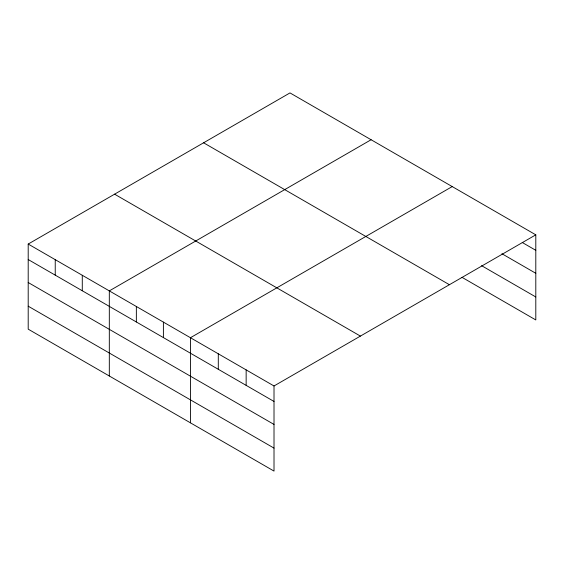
<?xml version="1.0" encoding="UTF-8"?>
<svg xmlns="http://www.w3.org/2000/svg" width="564" height="564" viewBox="0 0 564 564"><rect width="100%" height="100%" fill="white"/><g stroke="black" fill="none" stroke-linecap="round" stroke-linejoin="round"><path stroke-width="0.85" d="M462.015 277.34L535.8 319.943L535.8 234.835L289.988 92.912L28.2 244.057L28.2 329.164L274.012 471.088L274.012 385.973L28.2 244.057M371.105 139.745L109.317 290.89L109.317 375.998M452.222 186.578L190.435 337.723L190.435 422.831M274.012 385.973L535.8 234.835M522.25 242.492L535.8 250.317M501.918 253.729L535.8 273.293M481.585 265.665L535.8 296.967M203.597 142.791L449.409 284.707M114.591 194.178L360.403 336.095M28.2 259.539L274.012 401.455M28.2 282.515L274.012 424.431M28.2 306.189L274.012 448.105M246.151 369.892L246.151 385.374M218.296 353.804L218.296 369.286M163.398 322.114L163.398 337.596M136.354 306.499L136.354 321.981M82.281 275.281L82.281 290.763M55.237 259.666L55.237 275.147"/></g></svg>
